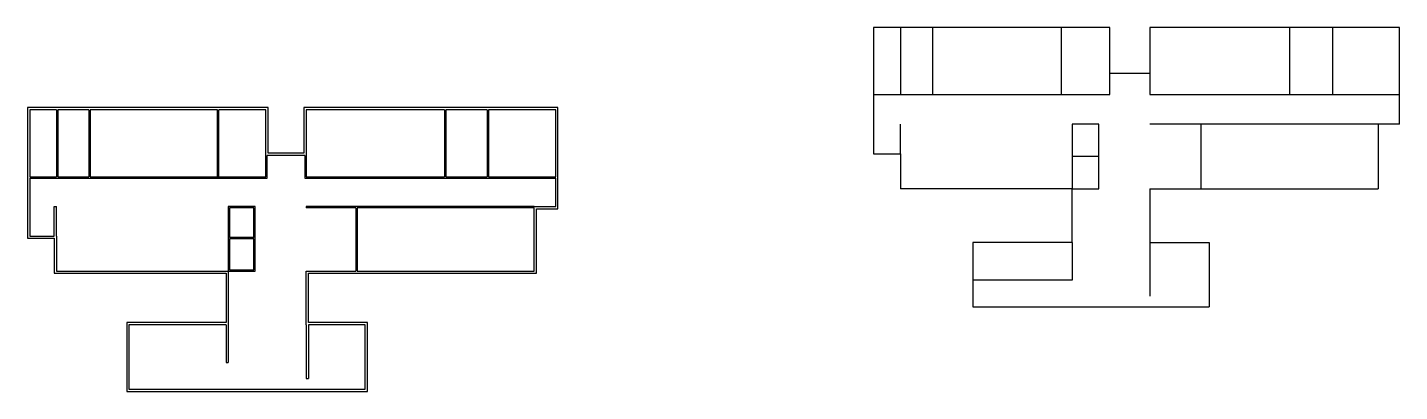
# Model space of a CAD drawing. Header units: inches. Extents: x -6648 to 13678, y -413 to 2117.
# Drawn here: x -6648 to -513, y -413 to 1212 of the extents above.
import ezdxf

# ---------------------------------------------------------------- set-up
doc = ezdxf.new("R2010")
doc.units = ezdxf.units.IN
doc.header["$LTSCALE"] = 0.12
doc.header["$MEASUREMENT"] = 0

msp = doc.modelspace()

# ---------------------------------------------------------------- linework, layer by layer
for p, q in [((-2745, 1212.5), (-2745, 912.5)), ((-2601, 1212.5), (-2601, 912.5)), ((-2025, 912.5), (-2025, 1212.5)), ((-1809, 912.5), (-1809, 1212.5)), ((-1629, 1212.5), (-1629, 912.5)), ((-1005, 1212.5), (-1005, 912.5)), ((-813, 1212.5), (-813, 912.5)), ((-1809, 1008.5), (-1629, 1008.5)), ((-2865, 912.5), (-1809, 912.5)), ((-1629, 912.5), (-513, 912.5)), ((-6517.8, 845), (-6517.8, 545)), ((-6511.8, 845), (-6511.8, 545)), ((-6373.8, 845), (-6373.8, 545)), ((-6367.8, 845), (-6367.8, 545)), ((-5797.8, 545), (-5797.8, 845)), ((-5791.8, 545), (-5791.8, 845)), ((-4783.8, 845), (-4783.8, 545)), ((-4777.8, 845), (-4777.8, 545)), ((-4591.8, 845), (-4591.8, 545)), ((-4585.8, 845), (-4585.8, 545)), ((-2745, 648.5), (-2745, 780.5)), ((-1857, 780.5), (-1977, 780.5)), ((-1977, 780.5), (-1977, 492.5)), ((-1857, 492.5), (-1857, 780.5)), ((-513, 780.5), (-1629, 780.5)), ((-1401, 780.5), (-1401, 492.5)), ((-609, 780.5), (-609, 492.5)), ((-2865, 648.5), (-2745, 648.5)), ((-2745, 648.5), (-2745, 492.5)), ((-1857, 636.5), (-1977, 636.5)), ((-1977, 492.5), (-2745, 492.5)), ((-1977, 252.5), (-1977, 492.5)), ((-1977, 492.5), (-1857, 492.5)), ((-1629, 492.5), (-1629, 252.5)), ((-1629, 492.5), (-609, 492.5)), ((-6527.8, 281), (-6527.8, 413)), ((-6527.8, 413), (-6517.8, 413)), ((-6517.8, 281), (-6517.8, 413)), ((-5629.8, 413), (-5749.8, 413)), ((-5749.8, 413), (-5749.8, 125)), ((-5635.8, 407), (-5743.8, 407)), ((-5743.8, 407), (-5743.8, 275)), ((-5635.8, 275), (-5635.8, 407)), ((-5629.8, 125), (-5629.8, 413)), ((-5173.8, 413), (-5401.8, 413)), ((-5401.8, 413), (-5401.8, 407)), ((-5179.8, 407), (-5401.8, 407)), ((-5179.8, 407), (-5179.8, 125)), ((-4381.8, 413), (-5173.8, 413)), ((-5173.8, 407), (-5173.8, 125)), ((-4381.8, 407), (-5173.8, 407)), ((-5635.8, 275), (-5743.8, 275)), ((-5743.8, 269), (-5743.8, 131)), ((-5635.8, 269), (-5743.8, 269)), ((-5635.8, 131), (-5635.8, 269)), ((-1977, 252.5), (-2421, 252.5)), ((-2421, 252.5), (-2421, -35.5)), ((-1977, 252.5), (-1977, 84.5)), ((-1629, 252.5), (-1365, 252.5)), ((-1629, 252.5), (-1629, 12.5)), ((-1365, 252.5), (-1365, -35.5)), ((-5749.8, 125), (-5629.8, 125)), ((-5743.8, 131), (-5635.8, 131)), ((-1977, 84.5), (-2421, 84.5)), ((-5759.8, -115), (-5759.8, -283)), ((-5749.8, -115), (-5749.8, -283)), ((-5401.8, -115), (-5401.8, -355)), ((-5391.8, -115), (-5391.8, -355)), ((-5759.8, -283), (-5749.8, -283)), ((-5401.8, -355), (-5391.8, -355))]:
    msp.add_line(p, q)
for points in [[(-1809, 1212.5), (-2865, 1212.5), (-2865, 648.5)], [(-513, 780.5), (-513, 1212.5), (-1629, 1212.5)], [(-6517.8, 845), (-6637.8, 845), (-6637.8, 545)], [(-6373.8, 845), (-6511.8, 845)], [(-5797.8, 845), (-6367.8, 845)], [(-5581.8, 641), (-5581.8, 845), (-5791.8, 845)], [(-4783.8, 845), (-5401.8, 845), (-5401.8, 641)], [(-4591.8, 845), (-4777.8, 845)], [(-4285.8, 545), (-4285.8, 845), (-4585.8, 845)], [(-6637.8, 539), (-5575.8, 539), (-5575.8, 641)], [(-6367.8, 545), (-5581.8, 545), (-5581.8, 641)], [(-5407.8, 641), (-5575.8, 641)], [(-5407.8, 641), (-5407.8, 539), (-4285.8, 539)], [(-5401.8, 641), (-5401.8, 545), (-4783.8, 545)], [(-6637.8, 545), (-6517.8, 545)], [(-6637.8, 539), (-6637.8, 281), (-6527.8, 281)], [(-6511.8, 545), (-6373.8, 545)], [(-4777.8, 545), (-4591.8, 545)], [(-4585.8, 545), (-4285.8, 545)], [(-4381.8, 413), (-4285.8, 413), (-4285.8, 539)], [(-5173.8, 125), (-4381.8, 125), (-4381.8, 407)], [(-6517.8, 281), (-6517.8, 125), (-5749.8, 125), (-5749.8, -115)], [(-5401.8, -115), (-5401.8, 125), (-5179.8, 125)], [(-2421, -35.5), (-1365, -35.5)], [(-5759.8, -115), (-6193.8, -115), (-6193.8, -403), (-5137.8, -403), (-5137.8, -115), (-5391.8, -115)]]:
    msp.add_lwpolyline(points)
msp.add_lwpolyline([(-5571.8, 651), (-5571.8, 855), (-6647.8, 855), (-6647.8, 271), (-6527.8, 271), (-6527.8, 115), (-5759.8, 115), (-5759.8, -105), (-6203.8, -105), (-6203.8, -413), (-5127.8, -413), (-5127.8, -105), (-5391.8, -105), (-5391.8, 115), (-4371.8, 115), (-4371.8, 403), (-4275.8, 403), (-4275.8, 855), (-5411.8, 855), (-5411.8, 651)], close=True)

doc.saveas('drawing.dxf')
